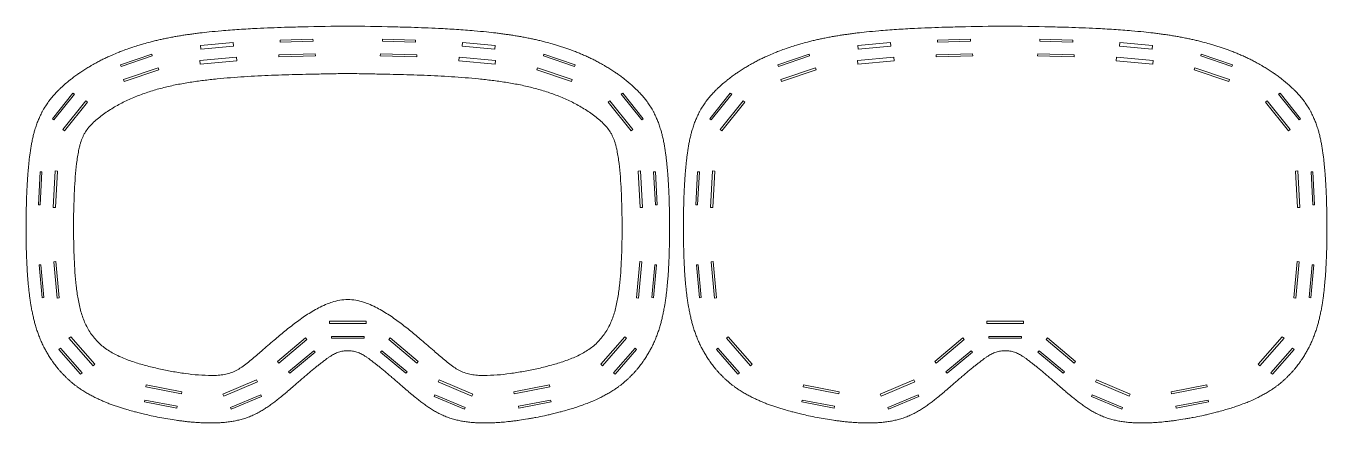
# Model space of a CAD drawing. Header units: millimetres. Extents: x 5 to 930, y 4 to 123.
# Drawn here: x 573.9 to 929.9, y 14.4 to 123.1 of the extents above; entities that cross this region are included whole.
import ezdxf

# ---------------------------------------------------------------- set-up
doc = ezdxf.new("R2010")
doc.units = ezdxf.units.MM
doc.header["$MEASUREMENT"] = 0
for name, color, linetype, lineweight, true_color in [('Corte exterior', 3, 'Continuous', 0, 0x00ff00), ('Corte interior', 5, 'Continuous', 0, 0x0000ff), ('Corte intermedio', 4, 'Continuous', 0, 0x00ffff)]:
    doc.layers.add(name, color=color, linetype=linetype, lineweight=lineweight, true_color=true_color)

msp = doc.modelspace()

# ---------------------------------------------------------------- linework, layer by layer
at = {"layer": 'Corte exterior'}
for points in [[(661.94, 123.05), (661.92, 123.05), (661.91, 123.05)], [(841.83, 123.05), (841.82, 123.05), (841.8, 123.05)]]:
    msp.add_lwpolyline(points, dxfattribs=at)
for points, knots in [([(661.91, 123.05), (657.77, 122.99), (651.99, 122.9), (643.72, 122.68), (637.95, 122.46), (632.19, 122.13), (627.81, 121.8), (624.22, 121.46), (621.83, 121.2), (620.15, 120.99), (618.92, 120.82), (617.69, 120.65), (616.45, 120.46), (615.23, 120.26), (613.94, 120.03), (612.67, 119.78), (611.41, 119.52), (610.22, 119.26), (609.02, 118.98), (607.62, 118.62), (606.21, 118.24), (604.65, 117.78), (603.3, 117.35), (601.78, 116.84), (600.42, 116.34), (598.9, 115.74), (597.56, 115.18), (596.27, 114.6), (595.15, 114.07), (594.05, 113.52), (593, 112.96), (592.09, 112.45), (591.18, 111.92), (590.2, 111.33), (589.17, 110.66), (588.36, 110.11), (587.57, 109.55), (586.89, 109.06), (586.15, 108.49), (585.33, 107.83), (584.53, 107.15), (583.74, 106.45), (583.13, 105.88), (582.54, 105.29), (582.03, 104.76), (581.6, 104.29), (581.18, 103.81), (580.65, 103.17), (579.98, 102.3), (579.36, 101.39), (578.85, 100.58), (578.48, 99.94), (578.13, 99.29), (577.82, 98.65), (577.54, 98.05), (577.29, 97.48), (577.06, 96.91), (576.83, 96.31), (576.61, 95.68), (576.39, 95.01), (576.16, 94.24), (575.91, 93.29), (575.68, 92.32), (575.47, 91.32), (575.28, 90.31), (575.12, 89.32), (574.97, 88.33), (574.83, 87.32), (574.71, 86.28), (574.6, 85.18), (574.49, 84.08), (574.39, 82.82), (574.3, 81.6), (574.22, 80.39), (574.15, 79.17), (574.08, 77.72), (574.01, 76.18), (573.95, 74.24), (573.88, 71.23), (573.85, 67.07), (573.91, 62.65), (574.03, 59.14), (574.17, 56.45), (574.33, 54.12), (574.5, 52.14), (574.66, 50.6), (574.81, 49.37), (574.98, 48.13), (575.15, 46.98), (575.32, 46), (575.5, 45.04), (575.72, 43.98), (575.99, 42.79), (576.25, 41.82), (576.46, 41.05), (576.65, 40.43), (576.91, 39.6), (577.2, 38.77), (577.51, 37.96), (577.76, 37.34), (578.02, 36.72), (578.3, 36.11), (578.59, 35.51), (578.96, 34.79), (579.34, 34.09), (579.73, 33.41), (580.05, 32.87), (580.4, 32.32), (580.79, 31.74), (581.17, 31.17), (581.52, 30.7), (581.84, 30.26), (582.19, 29.82), (582.63, 29.28), (583.09, 28.72), (583.52, 28.25), (583.92, 27.83), (584.31, 27.42), (584.79, 26.94), (585.29, 26.46), (585.77, 26.04), (586.23, 25.64), (586.7, 25.25), (587.27, 24.8), (587.85, 24.36), (588.37, 23.99), (588.86, 23.66), (589.36, 23.33), (589.92, 22.97), (590.48, 22.64), (591.2, 22.22), (591.93, 21.82), (592.7, 21.43), (593.3, 21.14), (594.02, 20.81), (594.93, 20.4), (595.85, 20.02), (596.8, 19.65), (597.75, 19.3), (598.68, 18.98), (599.62, 18.67), (600.59, 18.36), (601.95, 17.95), (603.37, 17.56), (604.86, 17.17), (606.39, 16.8), (608.27, 16.38), (610.4, 15.94), (612.7, 15.53), (614.41, 15.26), (615.77, 15.07), (616.81, 14.94), (617.87, 14.81), (618.95, 14.7), (620.04, 14.61), (621.32, 14.52), (622.58, 14.46), (623.6, 14.44), (624.43, 14.43), (625.08, 14.44), (625.73, 14.45), (626.38, 14.47), (626.99, 14.51), (627.6, 14.55), (628.22, 14.6), (628.86, 14.67), (629.53, 14.75), (630.19, 14.85), (630.83, 14.96), (631.45, 15.09), (632.08, 15.23), (632.93, 15.44), (634.02, 15.77), (635.09, 16.17), (635.88, 16.5), (636.46, 16.77), (637.23, 17.15), (638.01, 17.59), (638.76, 18.03), (639.27, 18.36), (639.79, 18.71), (640.5, 19.19), (641.39, 19.83), (642.41, 20.61), (643.53, 21.5), (644.61, 22.4), (645.86, 23.45), (647.39, 24.77), (648.94, 26.12), (650.33, 27.32), (651.56, 28.36), (652.75, 29.35), (653.83, 30.22), (654.6, 30.82), (655.37, 31.41), (656.14, 31.98), (656.77, 32.43), (657.11, 32.66), (657.23, 32.75)], [247.399179, 247.399179, 247.399179, 247.399179, 259.82832, 264.732461, 272.230799, 277.148409, 282.020544, 285.408263, 287.965538, 289.250422, 290.490035, 291.677411, 292.965148, 294.250447, 295.409572, 296.876385, 298.126137, 299.293689, 300.529357, 301.81437, 303.622525, 304.9196, 306.681704, 307.884944, 309.730623, 311.01461, 312.799583, 314.082427, 315.267901, 316.496792, 317.799622, 318.815103, 319.639217, 320.960368, 322.253693, 323.309319, 323.896057, 325.158579, 325.826847, 326.693001, 328.319289, 328.975847, 329.862851, 330.830369, 331.471493, 332.086194, 332.72196, 333.396764, 334.572975, 335.997529, 336.709612, 337.449997, 338.202064, 338.922413, 339.586023, 340.197597, 340.802266, 341.43229, 342.122056, 342.800422, 343.530602, 344.535111, 345.766252, 346.50526, 347.608969, 348.834891, 349.511484, 350.610912, 351.91593, 352.636504, 353.937685, 355.22486, 356.429711, 357.605845, 358.87088, 360.084871, 361.952961, 363.494734, 365.915626, 370.985841, 375.989322, 379.156109, 381.51727, 384.078596, 386.173325, 387.487098, 388.694893, 389.918201, 391.21521, 392.195129, 392.899359, 394.139877, 395.448709, 396.549448, 397.168489, 397.82767, 398.516068, 399.771565, 400.448899, 401.118818, 401.78655, 402.458513, 403.127929, 403.79616, 404.893128, 405.510286, 406.137176, 406.798855, 407.464038, 408.231091, 408.847962, 409.233634, 409.856355, 410.526747, 411.331587, 412.024088, 412.438251, 413.073806, 413.710146, 414.472777, 415.168352, 415.607993, 416.303988, 416.996797, 417.796871, 418.481754, 418.91538, 419.591062, 420.262129, 420.919628, 421.525291, 422.762741, 423.431231, 424.097362, 424.757104, 425.815499, 427.087784, 427.746097, 428.880078, 430.108133, 430.714785, 431.843547, 433.183701, 434.944174, 436.264725, 437.811186, 439.656741, 442.054701, 444.346304, 446.647557, 447.257225, 448.453725, 449.799305, 450.476356, 451.707027, 453.069887, 454.315624, 455.500712, 456.136996, 456.793568, 457.455873, 458.100298, 458.724799, 459.313479, 459.922571, 460.584846, 461.260584, 461.942579, 462.584265, 463.216572, 463.834813, 464.505368, 465.86095, 467.246638, 467.928341, 468.438475, 469.143448, 470.501901, 471.1358, 471.749905, 472.344178, 473.006461, 474.329265, 475.611761, 476.873206, 478.624055, 479.807859, 481.774455, 484.682322, 485.98118, 487.26599, 489.528778, 490.625317, 491.429879, 492.461791, 493.525957, 494.309341, 494.768713, 494.768713, 494.768713, 494.768713]), ([(666.61, 32.75), (666.74, 32.66), (667.08, 32.43), (667.71, 31.98), (668.48, 31.41), (669.25, 30.82), (670.02, 30.22), (671.1, 29.35), (672.29, 28.36), (673.52, 27.32), (674.91, 26.12), (676.46, 24.77), (677.99, 23.45), (679.24, 22.4), (680.32, 21.5), (681.44, 20.61), (682.46, 19.83), (683.34, 19.19), (684.05, 18.71), (684.57, 18.36), (685.09, 18.03), (685.64, 17.7), (686.22, 17.37), (686.82, 17.05), (687.39, 16.77), (687.97, 16.5), (688.76, 16.17), (689.83, 15.77), (690.92, 15.44), (691.77, 15.23), (692.4, 15.09), (693.01, 14.96), (693.66, 14.85), (694.32, 14.75), (694.98, 14.67), (695.63, 14.6), (696.25, 14.55), (696.85, 14.51), (697.69, 14.46), (698.55, 14.44), (699.42, 14.43), (700.25, 14.44), (701.27, 14.46), (702.53, 14.52), (704.03, 14.62), (705.57, 14.77), (707.04, 14.94), (708.08, 15.07), (709.44, 15.26), (710.74, 15.47), (712.25, 15.73), (713.79, 16.01), (715.2, 16.3), (716.58, 16.6), (717.69, 16.85), (718.99, 17.17), (720.48, 17.56), (721.9, 17.95), (723.45, 18.41), (724.81, 18.86), (726.31, 19.38), (727.65, 19.88), (729.12, 20.49), (730.23, 20.99), (731.15, 21.43), (731.73, 21.73), (732.29, 22.03), (732.83, 22.33), (733.37, 22.64), (733.92, 22.97), (734.49, 23.33), (734.98, 23.66), (735.48, 23.99), (736, 24.36), (736.58, 24.8), (737.15, 25.25), (737.62, 25.64), (738.08, 26.04), (738.55, 26.46), (739.06, 26.94), (739.54, 27.42), (739.93, 27.83), (740.33, 28.25), (740.75, 28.72), (741.22, 29.28), (741.66, 29.82), (742.13, 30.42), (742.6, 31.07), (743.06, 31.74), (743.45, 32.32), (743.79, 32.87), (744.12, 33.41), (744.51, 34.09), (744.89, 34.79), (745.26, 35.51), (745.55, 36.11), (745.83, 36.72), (746.09, 37.34), (746.34, 37.96), (746.65, 38.77), (746.94, 39.6), (747.2, 40.43), (747.39, 41.05), (747.6, 41.82), (747.86, 42.79), (748.13, 43.98), (748.35, 45.04), (748.53, 46), (748.7, 46.98), (748.87, 48.13), (749.04, 49.37), (749.19, 50.6), (749.3, 51.71), (749.41, 52.84), (749.54, 54.38), (749.68, 56.45), (749.81, 59.14), (749.91, 61.81), (749.96, 64.53), (750, 67.89), (749.97, 71.23), (749.9, 74.24), (749.84, 76.18), (749.77, 77.72), (749.7, 79.17), (749.63, 80.39), (749.55, 81.6), (749.46, 82.82), (749.33, 84.32), (749.18, 85.85), (749.01, 87.32), (748.88, 88.33), (748.73, 89.32), (748.57, 90.31), (748.38, 91.32), (748.17, 92.32), (747.94, 93.29), (747.68, 94.24), (747.45, 95.01), (747.24, 95.68), (747.02, 96.31), (746.79, 96.91), (746.56, 97.48), (746.31, 98.05), (746.03, 98.65), (745.72, 99.29), (745.36, 99.94), (745, 100.58), (744.49, 101.39), (743.86, 102.3), (743.2, 103.17), (742.67, 103.81), (742.25, 104.29), (741.82, 104.76), (741.31, 105.29), (740.56, 106.03), (739.78, 106.75), (738.98, 107.44), (738.17, 108.11), (737.19, 108.88), (736.28, 109.55), (735.49, 110.11), (734.68, 110.66), (733.84, 111.21), (733.1, 111.67), (732.48, 112.03), (731.76, 112.45), (730.85, 112.96), (729.8, 113.52), (728.69, 114.07), (727.58, 114.6), (726.64, 115.03), (725.7, 115.43), (724.75, 115.82), (723.79, 116.2), (722.82, 116.56), (721.86, 116.91), (720.92, 117.23), (719.98, 117.53), (719, 117.84), (717.64, 118.24), (716.23, 118.62), (714.83, 118.98), (713.63, 119.26), (712.44, 119.52), (711.17, 119.78), (709.9, 120.03), (708.62, 120.26), (707.39, 120.46), (706.15, 120.65), (704.93, 120.82), (703.7, 120.99), (702.02, 121.2), (699.63, 121.46), (696.04, 121.8), (691.66, 122.13), (685.9, 122.46), (680.13, 122.68), (671.86, 122.9), (666.08, 122.99), (661.94, 123.05)], [0, 0, 0, 0, 0.459408, 1.242793, 2.306958, 3.33887, 4.143433, 5.239971, 7.50276, 8.787569, 10.086427, 12.994295, 14.960891, 16.144694, 17.895544, 19.156989, 20.439485, 21.762288, 22.424571, 23.018844, 23.632949, 24.266848, 24.93596, 25.625302, 26.330274, 26.840408, 27.522112, 28.907799, 30.263381, 30.933936, 31.552177, 32.184485, 32.82617, 33.508165, 34.183903, 34.846178, 35.45527, 36.04395, 36.668451, 37.975181, 38.631753, 39.268037, 40.453126, 41.698863, 43.061722, 44.969444, 46.315024, 47.511524, 48.121192, 50.422445, 51.468604, 52.714049, 55.112008, 55.800245, 56.957563, 58.504024, 59.824576, 61.585048, 62.925202, 64.660616, 65.888672, 67.680965, 68.95325, 70.671388, 71.337518, 72.006009, 72.627902, 73.243458, 73.849121, 74.506621, 75.177687, 75.85337, 76.286996, 76.971879, 77.771953, 78.464761, 79.160756, 79.600397, 80.295973, 81.058603, 81.694944, 82.330498, 82.744661, 83.437162, 84.242002, 84.912395, 85.535115, 86.537659, 87.304711, 87.969894, 88.631573, 89.258463, 89.875621, 90.972589, 91.64082, 92.310236, 92.982199, 93.649932, 94.31985, 94.997184, 96.252681, 96.94108, 97.60026, 98.219302, 99.32004, 100.628872, 101.86939, 102.57362, 103.55354, 104.850548, 106.073857, 107.281651, 108.595424, 109.393609, 110.690153, 113.25148, 115.61264, 118.779427, 121.252771, 123.782909, 128.853123, 131.274016, 132.815788, 134.683878, 135.897869, 137.162904, 138.339039, 139.543889, 140.831064, 142.85282, 144.157837, 145.257265, 145.933858, 147.15978, 148.263489, 149.002497, 150.233639, 151.238147, 151.968327, 152.646693, 153.336459, 153.966484, 154.571152, 155.182726, 155.846337, 156.566685, 157.318752, 158.059137, 158.77122, 160.195774, 161.371985, 162.046789, 162.682555, 163.297256, 163.938381, 164.905898, 166.44946, 167.132418, 168.075749, 169.61017, 170.872692, 171.45943, 172.515056, 173.808381, 174.46957, 175.129533, 175.953646, 176.969128, 178.271957, 179.500848, 180.686323, 181.969166, 182.607817, 183.754139, 185.038127, 185.698785, 186.883805, 188.087045, 188.68613, 189.849149, 191.146225, 192.954379, 194.239392, 195.47506, 196.642613, 197.892364, 199.359177, 200.518302, 201.803601, 203.091338, 204.278715, 205.518327, 206.803211, 209.360487, 212.748205, 217.62034, 222.53795, 230.036288, 234.94043, 247.36957, 247.36957, 247.36957, 247.36957]), ([(841.8, 123.05), (837.66, 122.99), (831.88, 122.9), (823.61, 122.68), (817.84, 122.46), (812.08, 122.13), (807.7, 121.8), (804.11, 121.46), (801.72, 121.2), (800.04, 120.99), (798.81, 120.82), (797.59, 120.65), (796.35, 120.46), (795.12, 120.26), (793.84, 120.03), (792.57, 119.78), (791.3, 119.52), (790.11, 119.26), (788.91, 118.98), (787.51, 118.62), (786.1, 118.24), (784.55, 117.78), (783.19, 117.35), (781.67, 116.84), (780.32, 116.34), (778.79, 115.74), (777.45, 115.18), (776.16, 114.6), (775.05, 114.07), (773.94, 113.52), (772.89, 112.96), (771.98, 112.45), (771.07, 111.92), (770.09, 111.33), (769.06, 110.66), (768.25, 110.11), (767.46, 109.55), (766.79, 109.06), (766.05, 108.49), (765.22, 107.83), (764.42, 107.15), (763.63, 106.45), (763.02, 105.88), (762.43, 105.29), (761.92, 104.76), (761.49, 104.29), (761.07, 103.81), (760.54, 103.17), (759.88, 102.3), (759.25, 101.39), (758.74, 100.58), (758.38, 99.94), (758.02, 99.29), (757.71, 98.65), (757.43, 98.05), (757.18, 97.48), (756.95, 96.91), (756.72, 96.31), (756.5, 95.68), (756.29, 95.01), (756.06, 94.24), (755.8, 93.29), (755.57, 92.32), (755.36, 91.32), (755.17, 90.31), (755.01, 89.32), (754.86, 88.33), (754.73, 87.32), (754.61, 86.28), (754.49, 85.18), (754.39, 84.08), (754.28, 82.82), (754.19, 81.6), (754.11, 80.39), (754.04, 79.17), (753.97, 77.72), (753.9, 76.18), (753.84, 74.24), (753.77, 71.23), (753.74, 67.07), (753.8, 62.65), (753.93, 59.14), (754.06, 56.45), (754.22, 54.12), (754.39, 52.14), (754.55, 50.6), (754.7, 49.37), (754.87, 48.13), (755.04, 46.98), (755.21, 46), (755.39, 45.04), (755.61, 43.98), (755.88, 42.79), (756.14, 41.82), (756.35, 41.05), (756.54, 40.43), (756.8, 39.6), (757.09, 38.77), (757.4, 37.96), (757.65, 37.34), (757.91, 36.72), (758.19, 36.11), (758.48, 35.51), (758.85, 34.79), (759.23, 34.09), (759.62, 33.41), (759.95, 32.87), (760.29, 32.32), (760.68, 31.74), (761.07, 31.17), (761.41, 30.7), (761.74, 30.26), (762.08, 29.82), (762.52, 29.28), (762.99, 28.72), (763.41, 28.25), (763.81, 27.83), (764.2, 27.42), (764.68, 26.94), (765.19, 26.46), (765.66, 26.04), (766.12, 25.64), (766.59, 25.25), (767.16, 24.8), (767.74, 24.36), (768.26, 23.99), (768.76, 23.66), (769.25, 23.33), (769.82, 22.97), (770.37, 22.64), (771.09, 22.22), (771.83, 21.82), (772.59, 21.43), (773.19, 21.14), (773.91, 20.81), (774.82, 20.4), (775.74, 20.02), (776.69, 19.65), (777.64, 19.3), (778.57, 18.98), (779.51, 18.67), (780.49, 18.36), (781.84, 17.95), (783.26, 17.56), (784.75, 17.17), (786.28, 16.8), (788.16, 16.38), (790.3, 15.94), (792.59, 15.53), (794.3, 15.26), (795.66, 15.07), (796.7, 14.94), (797.77, 14.81), (798.84, 14.7), (799.93, 14.61), (801.21, 14.52), (802.47, 14.46), (803.49, 14.44), (804.32, 14.43), (804.97, 14.44), (805.62, 14.45), (806.27, 14.47), (806.89, 14.51), (807.49, 14.55), (808.11, 14.6), (808.76, 14.67), (809.42, 14.75), (810.08, 14.85), (810.73, 14.96), (811.34, 15.09), (811.97, 15.23), (812.82, 15.44), (813.91, 15.77), (814.98, 16.17), (815.77, 16.5), (816.35, 16.77), (817.12, 17.15), (817.9, 17.59), (818.65, 18.03), (819.17, 18.36), (819.69, 18.71), (820.4, 19.19), (821.28, 19.83), (822.3, 20.61), (823.42, 21.5), (824.5, 22.4), (825.75, 23.45), (827.28, 24.77), (828.83, 26.12), (830.22, 27.32), (831.45, 28.36), (832.64, 29.35), (833.72, 30.22), (834.49, 30.82), (835.26, 31.41), (836.03, 31.98), (836.66, 32.43), (837, 32.66), (837.13, 32.75)], [247.399179, 247.399179, 247.399179, 247.399179, 259.82832, 264.732461, 272.230799, 277.148409, 282.020544, 285.408263, 287.965538, 289.250422, 290.490035, 291.677411, 292.965148, 294.250447, 295.409572, 296.876385, 298.126137, 299.293689, 300.529357, 301.81437, 303.622525, 304.9196, 306.681704, 307.884944, 309.730623, 311.01461, 312.799583, 314.082427, 315.267901, 316.496792, 317.799622, 318.815103, 319.639217, 320.960368, 322.253693, 323.309319, 323.896057, 325.158579, 325.826847, 326.693001, 328.319289, 328.975847, 329.862851, 330.830369, 331.471493, 332.086194, 332.72196, 333.396764, 334.572975, 335.997529, 336.709612, 337.449997, 338.202064, 338.922413, 339.586023, 340.197597, 340.802266, 341.43229, 342.122056, 342.800422, 343.530602, 344.535111, 345.766252, 346.50526, 347.608969, 348.834891, 349.511484, 350.610912, 351.91593, 352.636504, 353.937685, 355.22486, 356.429711, 357.605845, 358.87088, 360.084871, 361.952961, 363.494734, 365.915626, 370.985841, 375.989322, 379.156109, 381.51727, 384.078596, 386.173325, 387.487098, 388.694893, 389.918201, 391.21521, 392.195129, 392.899359, 394.139877, 395.448709, 396.549448, 397.168489, 397.82767, 398.516068, 399.771565, 400.448899, 401.118818, 401.78655, 402.458513, 403.127929, 403.79616, 404.893128, 405.510286, 406.137176, 406.798855, 407.464038, 408.231091, 408.847962, 409.233634, 409.856355, 410.526747, 411.331587, 412.024088, 412.438251, 413.073806, 413.710146, 414.472777, 415.168352, 415.607993, 416.303988, 416.996797, 417.796871, 418.481754, 418.91538, 419.591062, 420.262129, 420.919628, 421.525291, 422.762741, 423.431231, 424.097362, 424.757104, 425.815499, 427.087784, 427.746097, 428.880078, 430.108133, 430.714785, 431.843547, 433.183701, 434.944174, 436.264725, 437.811186, 439.656741, 442.054701, 444.346304, 446.647557, 447.257225, 448.453725, 449.799305, 450.476356, 451.707027, 453.069887, 454.315624, 455.500712, 456.136996, 456.793568, 457.455873, 458.100298, 458.724799, 459.313479, 459.922571, 460.584846, 461.260584, 461.942579, 462.584265, 463.216572, 463.834813, 464.505368, 465.86095, 467.246638, 467.928341, 468.438475, 469.143448, 470.501901, 471.1358, 471.749905, 472.344178, 473.006461, 474.329265, 475.611761, 476.873206, 478.624055, 479.807859, 481.774455, 484.682322, 485.98118, 487.26599, 489.528778, 490.625317, 491.429879, 492.461791, 493.525957, 494.309341, 494.768713, 494.768713, 494.768713, 494.768713]), ([(846.51, 32.75), (846.63, 32.66), (846.97, 32.43), (847.6, 31.98), (848.37, 31.41), (849.14, 30.82), (849.91, 30.22), (850.99, 29.35), (852.18, 28.36), (853.41, 27.32), (854.8, 26.12), (856.35, 24.77), (857.88, 23.45), (859.13, 22.4), (860.21, 21.5), (861.33, 20.61), (862.35, 19.83), (863.24, 19.19), (863.94, 18.71), (864.46, 18.36), (864.98, 18.03), (865.53, 17.7), (866.11, 17.37), (866.71, 17.05), (867.28, 16.77), (867.86, 16.5), (868.65, 16.17), (869.72, 15.77), (870.81, 15.44), (871.66, 15.23), (872.29, 15.09), (872.91, 14.96), (873.55, 14.85), (874.21, 14.75), (874.88, 14.67), (875.52, 14.6), (876.14, 14.55), (876.75, 14.51), (877.58, 14.46), (878.45, 14.44), (879.31, 14.43), (880.14, 14.44), (881.16, 14.46), (882.42, 14.52), (883.93, 14.62), (885.46, 14.77), (886.93, 14.94), (887.97, 15.07), (889.33, 15.26), (890.63, 15.47), (892.14, 15.73), (893.68, 16.01), (895.09, 16.3), (896.48, 16.6), (897.58, 16.85), (898.88, 17.17), (900.37, 17.56), (901.79, 17.95), (903.34, 18.41), (904.7, 18.86), (906.2, 19.38), (907.54, 19.88), (909.02, 20.49), (910.13, 20.99), (911.04, 21.43), (911.62, 21.73), (912.18, 22.03), (912.72, 22.33), (913.26, 22.64), (913.82, 22.97), (914.38, 23.33), (914.88, 23.66), (915.37, 23.99), (915.89, 24.36), (916.47, 24.8), (917.04, 25.25), (917.51, 25.64), (917.97, 26.04), (918.44, 26.46), (918.95, 26.94), (919.43, 27.42), (919.82, 27.83), (920.22, 28.25), (920.65, 28.72), (921.11, 29.28), (921.55, 29.82), (922.02, 30.42), (922.49, 31.07), (922.95, 31.74), (923.34, 32.32), (923.69, 32.87), (924.01, 33.41), (924.4, 34.09), (924.78, 34.79), (925.15, 35.51), (925.44, 36.11), (925.72, 36.72), (925.98, 37.34), (926.23, 37.96), (926.54, 38.77), (926.83, 39.6), (927.09, 40.43), (927.28, 41.05), (927.49, 41.82), (927.75, 42.79), (928.02, 43.98), (928.24, 45.04), (928.42, 46), (928.59, 46.98), (928.76, 48.13), (928.93, 49.37), (929.08, 50.6), (929.19, 51.71), (929.3, 52.84), (929.43, 54.38), (929.57, 56.45), (929.71, 59.14), (929.8, 61.81), (929.86, 64.53), (929.89, 67.89), (929.86, 71.23), (929.79, 74.24), (929.73, 76.18), (929.66, 77.72), (929.59, 79.17), (929.52, 80.39), (929.44, 81.6), (929.35, 82.82), (929.23, 84.32), (929.08, 85.85), (928.91, 87.32), (928.77, 88.33), (928.62, 89.32), (928.46, 90.31), (928.27, 91.32), (928.06, 92.32), (927.83, 93.29), (927.58, 94.24), (927.35, 95.01), (927.13, 95.68), (926.91, 96.31), (926.68, 96.91), (926.45, 97.48), (926.2, 98.05), (925.92, 98.65), (925.61, 99.29), (925.26, 99.94), (924.89, 100.58), (924.38, 101.39), (923.76, 102.3), (923.09, 103.17), (922.56, 103.81), (922.14, 104.29), (921.71, 104.76), (921.2, 105.29), (920.45, 106.03), (919.67, 106.75), (918.87, 107.44), (918.06, 108.11), (917.08, 108.88), (916.17, 109.55), (915.38, 110.11), (914.57, 110.66), (913.73, 111.21), (912.99, 111.67), (912.37, 112.03), (911.65, 112.45), (910.74, 112.96), (909.69, 113.52), (908.59, 114.07), (907.47, 114.6), (906.53, 115.03), (905.59, 115.43), (904.64, 115.82), (903.68, 116.2), (902.71, 116.56), (901.75, 116.91), (900.81, 117.23), (899.87, 117.53), (898.89, 117.84), (897.53, 118.24), (896.12, 118.62), (894.72, 118.98), (893.52, 119.26), (892.33, 119.52), (891.07, 119.78), (889.8, 120.03), (888.51, 120.26), (887.29, 120.46), (886.05, 120.65), (884.82, 120.82), (883.59, 120.99), (881.91, 121.2), (879.52, 121.46), (875.93, 121.8), (871.55, 122.13), (865.79, 122.46), (860.02, 122.68), (851.75, 122.9), (845.97, 122.99), (841.83, 123.05)], [0, 0, 0, 0, 0.459408, 1.242793, 2.306958, 3.33887, 4.143433, 5.239971, 7.50276, 8.787569, 10.086427, 12.994295, 14.960891, 16.144694, 17.895544, 19.156989, 20.439485, 21.762288, 22.424571, 23.018844, 23.632949, 24.266848, 24.93596, 25.625302, 26.330274, 26.840408, 27.522112, 28.907799, 30.263381, 30.933936, 31.552177, 32.184485, 32.82617, 33.508165, 34.183903, 34.846178, 35.45527, 36.04395, 36.668451, 37.975181, 38.631753, 39.268037, 40.453126, 41.698863, 43.061722, 44.969444, 46.315024, 47.511524, 48.121192, 50.422445, 51.468604, 52.714049, 55.112008, 55.800245, 56.957563, 58.504024, 59.824576, 61.585048, 62.925202, 64.660616, 65.888672, 67.680965, 68.95325, 70.671388, 71.337518, 72.006009, 72.627902, 73.243458, 73.849121, 74.506621, 75.177687, 75.85337, 76.286996, 76.971879, 77.771953, 78.464761, 79.160756, 79.600397, 80.295973, 81.058603, 81.694944, 82.330498, 82.744661, 83.437162, 84.242002, 84.912395, 85.535115, 86.537659, 87.304711, 87.969894, 88.631573, 89.258463, 89.875621, 90.972589, 91.64082, 92.310236, 92.982199, 93.649932, 94.31985, 94.997184, 96.252681, 96.94108, 97.60026, 98.219302, 99.32004, 100.628872, 101.86939, 102.57362, 103.55354, 104.850548, 106.073857, 107.281651, 108.595424, 109.393609, 110.690153, 113.25148, 115.61264, 118.779427, 121.252771, 123.782909, 128.853123, 131.274016, 132.815788, 134.683878, 135.897869, 137.162904, 138.339039, 139.543889, 140.831064, 142.85282, 144.157837, 145.257265, 145.933858, 147.15978, 148.263489, 149.002497, 150.233639, 151.238147, 151.968327, 152.646693, 153.336459, 153.966484, 154.571152, 155.182726, 155.846337, 156.566685, 157.318752, 158.059137, 158.77122, 160.195774, 161.371985, 162.046789, 162.682555, 163.297256, 163.938381, 164.905898, 166.44946, 167.132418, 168.075749, 169.61017, 170.872692, 171.45943, 172.515056, 173.808381, 174.46957, 175.129533, 175.953646, 176.969128, 178.271957, 179.500848, 180.686323, 181.969166, 182.607817, 183.754139, 185.038127, 185.698785, 186.883805, 188.087045, 188.68613, 189.849149, 191.146225, 192.954379, 194.239392, 195.47506, 196.642613, 197.892364, 199.359177, 200.518302, 201.803601, 203.091338, 204.278715, 205.518327, 206.803211, 209.360487, 212.748205, 217.62034, 222.53795, 230.036288, 234.94043, 247.36957, 247.36957, 247.36957, 247.36957])]:
    msp.add_open_spline(points, degree=3, knots=knots, dxfattribs=at)
for points in [[(657.23, 32.75), (661.92, 35.94), (666.61, 32.75)], [(837.13, 32.75), (841.82, 35.94), (846.51, 32.75)]]:
    msp.add_rational_spline(points, [1, 0.826419945014, 1], degree=2, dxfattribs=at)
at = {"layer": 'Corte interior'}
for p, q in [((630.54, 118.54), (621.58, 117.69)), ((621.58, 117.69), (621.67, 116.7)), ((621.67, 116.7), (630.63, 117.55)), ((630.63, 117.55), (630.54, 118.54)), ((693.22, 117.55), (693.31, 118.54)), ((702.17, 116.7), (693.22, 117.55)), ((693.31, 118.54), (702.27, 117.69)), ((702.27, 117.69), (702.17, 116.7)), ((810.43, 118.54), (801.47, 117.69)), ((801.47, 117.69), (801.56, 116.7)), ((801.56, 116.7), (810.52, 117.55)), ((810.52, 117.55), (810.43, 118.54)), ((873.11, 117.55), (873.2, 118.54)), ((882.07, 116.7), (873.11, 117.55)), ((873.2, 118.54), (882.16, 117.69)), ((882.16, 117.69), (882.07, 116.7)), ((631.42, 114.57), (621.46, 113.62)), ((631.51, 113.57), (631.42, 114.57)), ((692.33, 113.57), (692.43, 114.57)), ((692.43, 114.57), (702.38, 113.62)), ((811.31, 114.57), (801.36, 113.62)), ((811.41, 113.57), (811.31, 114.57)), ((872.23, 113.57), (872.32, 114.57)), ((872.32, 114.57), (882.28, 113.62)), ((621.46, 113.62), (621.56, 112.62)), ((621.56, 112.62), (631.51, 113.57)), ((702.29, 112.62), (692.33, 113.57)), ((702.38, 113.62), (702.29, 112.62)), ((801.36, 113.62), (801.45, 112.62)), ((801.45, 112.62), (811.41, 113.57)), ((882.18, 112.62), (872.23, 113.57)), ((882.28, 113.62), (882.18, 112.62))]:
    msp.add_line(p, q, dxfattribs=at)
for points in [[(643.43, 118.67), (652.41, 118.91), (652.39, 119.41), (643.41, 119.17), (643.43, 118.67)], [(680.42, 118.67), (671.44, 118.91), (671.45, 119.41), (680.44, 119.17), (680.42, 118.67)], [(823.32, 118.67), (832.3, 118.91), (832.29, 119.41), (823.3, 119.17), (823.32, 118.67)], [(860.31, 118.67), (851.33, 118.91), (851.34, 119.41), (860.33, 119.17), (860.31, 118.67)], [(599.89, 111.98), (608.42, 114.85), (608.26, 115.32), (599.73, 112.46), (599.89, 111.98)], [(653.04, 114.86), (653.02, 115.46), (643.02, 115.2), (643.04, 114.6), (653.04, 114.86)], [(670.81, 114.86), (670.83, 115.46), (680.83, 115.2), (680.81, 114.6), (670.81, 114.86)], [(723.96, 111.98), (715.43, 114.85), (715.59, 115.32), (724.12, 112.46), (723.96, 111.98)], [(779.78, 111.98), (788.31, 114.85), (788.15, 115.32), (779.62, 112.46), (779.78, 111.98)], [(832.93, 114.86), (832.91, 115.46), (822.91, 115.2), (822.93, 114.6), (832.93, 114.86)], [(850.7, 114.86), (850.72, 115.46), (860.72, 115.2), (860.7, 114.6), (850.7, 114.86)], [(903.85, 111.98), (895.32, 114.85), (895.48, 115.32), (904.01, 112.46), (903.85, 111.98)], [(600.74, 107.86), (610.22, 111.05), (610.03, 111.62), (600.55, 108.43), (600.74, 107.86)], [(723.11, 107.86), (713.63, 111.05), (713.82, 111.62), (723.3, 108.43), (723.11, 107.86)], [(780.63, 107.86), (790.11, 111.05), (789.92, 111.62), (780.44, 108.43), (780.63, 107.86)], [(903, 107.86), (893.52, 111.05), (893.71, 111.62), (903.19, 108.43), (903, 107.86)], [(581.47, 97.37), (587.08, 104.4), (586.69, 104.71), (581.08, 97.68), (581.47, 97.37)], [(742.38, 97.37), (736.77, 104.4), (737.16, 104.71), (742.77, 97.68), (742.38, 97.37)], [(761.36, 97.37), (766.97, 104.4), (766.58, 104.71), (760.97, 97.68), (761.36, 97.37)], [(922.27, 97.37), (916.66, 104.4), (917.05, 104.71), (922.66, 97.68), (922.27, 97.37)], [(584.42, 94.37), (590.66, 102.19), (590.19, 102.56), (583.95, 94.75), (584.42, 94.37)], [(739.43, 94.37), (733.19, 102.19), (733.66, 102.56), (739.9, 94.75), (739.43, 94.37)], [(764.31, 94.37), (770.55, 102.19), (770.08, 102.56), (763.84, 94.75), (764.31, 94.37)], [(919.32, 94.37), (913.08, 102.19), (913.55, 102.56), (919.79, 94.75), (919.32, 94.37)], [(577.76, 74.12), (578.23, 83.11), (577.74, 83.13), (577.26, 74.14), (577.76, 74.12)], [(581.91, 73.4), (582.43, 83.38), (581.83, 83.42), (581.31, 73.43), (581.91, 73.4)], [(741.94, 73.4), (741.42, 83.38), (742.02, 83.42), (742.54, 73.43), (741.94, 73.4)], [(746.09, 74.12), (745.61, 83.11), (746.11, 83.13), (746.59, 74.14), (746.09, 74.12)], [(757.65, 74.12), (758.13, 83.11), (757.63, 83.13), (757.15, 74.14), (757.65, 74.12)], [(761.8, 73.4), (762.32, 83.38), (761.72, 83.42), (761.2, 73.43), (761.8, 73.4)], [(921.83, 73.4), (921.31, 83.38), (921.91, 83.42), (922.43, 73.43), (921.83, 73.4)], [(925.98, 74.12), (925.51, 83.11), (926, 83.13), (926.48, 74.14), (925.98, 74.12)], [(578.74, 48.76), (577.92, 57.72), (577.42, 57.67), (578.24, 48.71), (578.74, 48.76)], [(582.94, 48.64), (582.03, 58.6), (581.43, 58.54), (582.35, 48.58), (582.94, 48.64)], [(740.9, 48.64), (741.82, 58.6), (742.42, 58.54), (741.5, 48.58), (740.9, 48.64)], [(745.11, 48.76), (745.93, 57.72), (746.43, 57.67), (745.61, 48.71), (745.11, 48.76)], [(758.63, 48.76), (757.81, 57.72), (757.31, 57.67), (758.13, 48.71), (758.63, 48.76)], [(762.83, 48.64), (761.92, 58.6), (761.32, 58.54), (762.24, 48.58), (762.83, 48.64)], [(920.8, 48.64), (921.71, 58.6), (922.31, 58.54), (921.39, 48.58), (920.8, 48.64)], [(925, 48.76), (925.82, 57.72), (926.32, 57.67), (925.5, 48.71), (925, 48.76)], [(666.92, 42.28), (656.92, 42.28), (656.92, 41.68), (666.92, 41.68), (666.92, 42.28)], [(656.92, 42.28), (666.92, 42.28), (666.92, 41.68), (656.92, 41.68), (656.92, 42.28)], [(836.82, 42.28), (846.82, 42.28), (846.82, 41.68), (836.82, 41.68), (836.82, 42.28)], [(846.82, 42.28), (836.82, 42.28), (836.82, 41.68), (846.82, 41.68), (846.82, 42.28)], [(592.66, 30.49), (586.08, 38.02), (585.62, 37.62), (592.21, 30.1), (592.66, 30.49)], [(650.35, 37.69), (642.66, 31.29), (643.05, 30.83), (650.73, 37.23), (650.35, 37.69)], [(666.42, 38.11), (657.42, 38.11), (657.42, 37.61), (666.42, 37.61), (666.42, 38.11)], [(657.42, 38.11), (666.42, 38.11), (666.42, 37.61), (657.42, 37.61), (657.42, 38.11)], [(673.5, 37.69), (681.18, 31.29), (680.8, 30.83), (673.12, 37.23), (673.5, 37.69)], [(731.19, 30.49), (737.77, 38.02), (738.22, 37.62), (731.64, 30.1), (731.19, 30.49)], [(772.55, 30.49), (765.97, 38.02), (765.52, 37.62), (772.1, 30.1), (772.55, 30.49)], [(830.24, 37.69), (822.56, 31.29), (822.94, 30.83), (830.62, 37.23), (830.24, 37.69)], [(837.32, 38.11), (846.32, 38.11), (846.32, 37.61), (837.32, 37.61), (837.32, 38.11)], [(846.32, 38.11), (837.32, 38.11), (837.32, 37.61), (846.32, 37.61), (846.32, 38.11)], [(853.39, 37.69), (861.08, 31.29), (860.69, 30.83), (853.01, 37.23), (853.39, 37.69)], [(911.08, 30.49), (917.66, 38.02), (918.12, 37.62), (911.53, 30.1), (911.08, 30.49)], [(589.19, 28.12), (583.26, 34.89), (582.88, 34.56), (588.81, 27.79), (589.19, 28.12)], [(652.64, 34.16), (645.72, 28.4), (646.04, 28.02), (652.96, 33.78), (652.64, 34.16)], [(671.21, 34.16), (678.13, 28.4), (677.81, 28.02), (670.89, 33.78), (671.21, 34.16)], [(734.66, 28.12), (740.59, 34.89), (740.96, 34.56), (735.04, 27.79), (734.66, 28.12)], [(769.08, 28.12), (763.15, 34.89), (762.78, 34.56), (768.7, 27.79), (769.08, 28.12)], [(832.53, 34.16), (825.61, 28.4), (825.93, 28.02), (832.85, 33.78), (832.53, 34.16)], [(851.1, 34.16), (858.02, 28.4), (857.7, 28.02), (850.78, 33.78), (851.1, 34.16)], [(914.55, 28.12), (920.48, 34.89), (920.86, 34.56), (914.93, 27.79), (914.55, 28.12)], [(636.95, 26.2), (627.75, 22.3), (627.98, 21.75), (637.19, 25.65), (636.95, 26.2)], [(686.89, 26.2), (696.1, 22.3), (695.87, 21.75), (686.66, 25.65), (686.89, 26.2)], [(816.85, 26.2), (807.64, 22.3), (807.87, 21.75), (817.08, 25.65), (816.85, 26.2)], [(866.79, 26.2), (875.99, 22.3), (875.76, 21.75), (866.55, 25.65), (866.79, 26.2)], [(616.54, 22.99), (606.72, 24.9), (606.61, 24.32), (616.42, 22.4), (616.54, 22.99)], [(638.12, 22.16), (629.84, 18.65), (630.03, 18.19), (638.32, 21.7), (638.12, 22.16)], [(685.72, 22.16), (694.01, 18.65), (693.81, 18.19), (685.53, 21.7), (685.72, 22.16)], [(707.31, 22.99), (717.13, 24.9), (717.24, 24.32), (707.43, 22.4), (707.31, 22.99)], [(796.43, 22.99), (786.61, 24.9), (786.5, 24.32), (796.31, 22.4), (796.43, 22.99)], [(818.02, 22.16), (809.73, 18.65), (809.93, 18.19), (818.21, 21.7), (818.02, 22.16)], [(865.62, 22.16), (873.9, 18.65), (873.71, 18.19), (865.42, 21.7), (865.62, 22.16)], [(887.2, 22.99), (897.02, 24.9), (897.13, 24.32), (887.32, 22.4), (887.2, 22.99)], [(615.25, 18.99), (606.41, 20.71), (606.32, 20.22), (615.15, 18.5), (615.25, 18.99)], [(708.6, 18.99), (717.43, 20.71), (717.53, 20.22), (708.7, 18.5), (708.6, 18.99)], [(795.14, 18.99), (786.3, 20.71), (786.21, 20.22), (795.04, 18.5), (795.14, 18.99)], [(888.49, 18.99), (897.33, 20.71), (897.42, 20.22), (888.59, 18.5), (888.49, 18.99)]]:
    msp.add_lwpolyline(points, dxfattribs=at)
at = {"layer": 'Corte intermedio'}
msp.add_open_spline([(661.92, 48.2), (662.66, 48.2), (664.12, 48.06), (666.01, 47.59), (667.79, 46.95), (669.46, 46.19), (671.23, 45.22), (672.92, 44.18), (674.55, 43.08), (676.13, 41.93), (677.66, 40.76), (679.66, 39.15), (682.28, 36.95), (685.3, 34.29), (687.89, 32.1), (689.8, 30.54), (691, 29.66), (691.96, 29.07), (692.92, 28.56), (693.92, 28.14), (694.94, 27.84), (696, 27.61), (697.41, 27.46), (699.76, 27.41), (702.77, 27.53), (705.79, 27.87), (708.21, 28.23), (710.64, 28.64), (713.05, 29.12), (715.45, 29.68), (717.23, 30.14), (718.99, 30.64), (720.73, 31.19), (722.43, 31.79), (724.09, 32.46), (725.67, 33.21), (727.18, 34.06), (728.58, 35.02), (729.87, 36.11), (731.04, 37.32), (732.08, 38.66), (733, 40.1), (733.79, 41.62), (734.45, 43.21), (734.98, 44.87), (735.4, 46.59), (735.87, 48.95), (736.29, 51.97), (736.61, 55.64), (736.82, 59.35), (736.94, 63.08), (736.99, 66.82), (736.98, 70.56), (736.9, 74.3), (736.75, 78.02), (736.52, 81.73), (736.24, 84.8), (735.92, 87.21), (735.66, 88.67), (735.43, 89.69), (735.26, 90.41), (734.99, 91.37), (734.61, 92.41), (734.14, 93.38), (733.61, 94.3), (732.75, 95.44), (731.54, 96.7), (730.19, 97.87), (728.31, 99.3), (725.81, 100.94), (722.62, 102.62), (719.29, 104.04), (715.85, 105.24), (712.33, 106.23), (708.74, 107.04), (705.1, 107.68), (701.43, 108.19), (697.73, 108.59), (694.02, 108.92), (690.29, 109.19), (686.55, 109.4), (682.8, 109.57), (679.04, 109.7), (675.28, 109.81), (672.03, 109.88), (668.99, 109.94), (666.42, 109.98), (663.97, 110.03), (661.14, 110.07), (658.08, 109.99), (654.89, 109.94), (651.85, 109.88), (648.58, 109.81), (644.82, 109.7), (641.07, 109.57), (637.32, 109.4), (633.58, 109.19), (629.85, 108.92), (626.13, 108.59), (622.43, 108.19), (618.76, 107.68), (615.12, 107.04), (611.54, 106.24), (608.01, 105.24), (605.14, 104.24), (602.9, 103.33), (601.25, 102.59), (599.64, 101.78), (597.55, 100.62), (595.55, 99.31), (593.67, 97.88), (592.31, 96.7), (591.1, 95.45), (590.25, 94.3), (589.71, 93.38), (589.24, 92.41), (588.86, 91.38), (588.52, 90.14), (588.22, 88.84), (587.93, 87.22), (587.61, 84.81), (587.33, 81.75), (587.09, 78.04), (586.95, 74.31), (586.87, 70.58), (586.85, 66.84), (586.91, 63.1), (587.03, 59.37), (587.24, 55.66), (587.56, 51.99), (587.98, 48.97), (588.44, 46.6), (588.86, 44.88), (589.39, 43.22), (590.06, 41.63), (590.84, 40.11), (591.76, 38.67), (592.8, 37.33), (593.97, 36.12), (595.26, 35.03), (596.66, 34.07), (598.16, 33.22), (600.29, 32.21), (602.54, 31.38), (604.84, 30.65), (606.6, 30.15), (608.38, 29.69), (610.78, 29.13), (613.19, 28.64), (615.62, 28.23), (618.04, 27.87), (621.06, 27.53), (624.08, 27.41), (626.43, 27.46), (627.84, 27.61), (628.9, 27.84), (629.92, 28.14), (630.92, 28.55), (631.88, 29.07), (632.84, 29.66), (634.04, 30.54), (635.94, 32.1), (638.54, 34.29), (641.56, 36.94), (644.68, 39.57), (647.2, 41.56), (649.3, 43.08), (650.93, 44.18), (652.62, 45.22), (654.39, 46.19), (656.06, 46.95), (657.84, 47.59), (659.72, 48.06), (661.18, 48.2), (661.92, 48.2)], degree=3, knots=[0, 0, 0, 0, 2.221003, 4.379819, 5.827087, 7.880002, 9.887913, 11.874343, 13.842689, 15.785458, 17.716183, 19.644423, 23.471669, 27.988678, 31.71651, 33.644013, 35.371898, 36.19803, 37.018245, 38.633461, 39.425951, 40.220031, 41.88135, 43.66055, 47.273815, 50.925702, 52.774652, 54.617253, 58.310168, 60.15782, 61.993537, 63.823044, 65.653142, 67.464692, 69.247784, 71.003166, 72.723949, 74.419358, 76.102223, 77.774167, 79.468107, 81.178068, 82.887791, 84.601617, 86.339686, 88.115258, 89.91449, 93.56376, 97.25671, 100.976572, 104.70979, 108.448341, 112.188244, 115.927058, 119.660195, 123.381512, 127.073122, 128.889811, 130.67114, 131.545935, 132.023191, 132.880929, 134.534565, 135.327948, 136.109342, 137.730421, 139.597552, 141.327677, 143.102966, 146.691048, 150.28072, 153.898719, 157.54329, 161.204942, 164.879412, 168.57022, 172.28005, 176.005965, 179.733509, 183.468442, 187.217837, 190.972071, 194.729954, 198.49213, 202.255306, 204.490344, 207.598695, 209.98582, 211.844933, 216.09069, 219.14806, 221.434217, 225.197381, 228.959581, 232.717478, 236.471731, 240.221152, 243.956114, 247.683696, 251.409669, 255.11958, 258.810475, 262.485003, 266.146722, 269.791371, 271.602989, 273.409473, 275.208147, 276.999263, 280.587372, 282.363011, 284.093455, 285.968603, 287.590017, 288.371515, 289.164691, 290.817908, 291.675471, 293.019398, 294.80042, 296.616823, 300.30823, 304.029481, 307.762579, 311.501378, 315.241283, 318.979849, 322.713103, 326.433042, 330.126158, 333.775664, 335.575087, 337.350995, 339.089367, 340.803224, 342.512989, 344.223061, 345.917162, 347.589123, 349.271858, 350.967141, 352.687613, 354.442691, 358.036952, 359.866935, 361.696385, 363.532054, 365.379683, 369.072579, 370.915179, 372.764194, 376.416317, 380.029599, 381.817406, 383.479224, 384.273426, 385.065833, 386.680899, 387.501065, 388.327034, 390.054466, 391.973136, 395.700939, 400.234839, 404.062084, 407.92105, 409.863819, 411.832165, 413.818595, 415.826507, 417.879423, 419.326691, 421.485506, 423.706508, 423.706508, 423.706508, 423.706508], dxfattribs=at)

doc.saveas('drawing.dxf')
